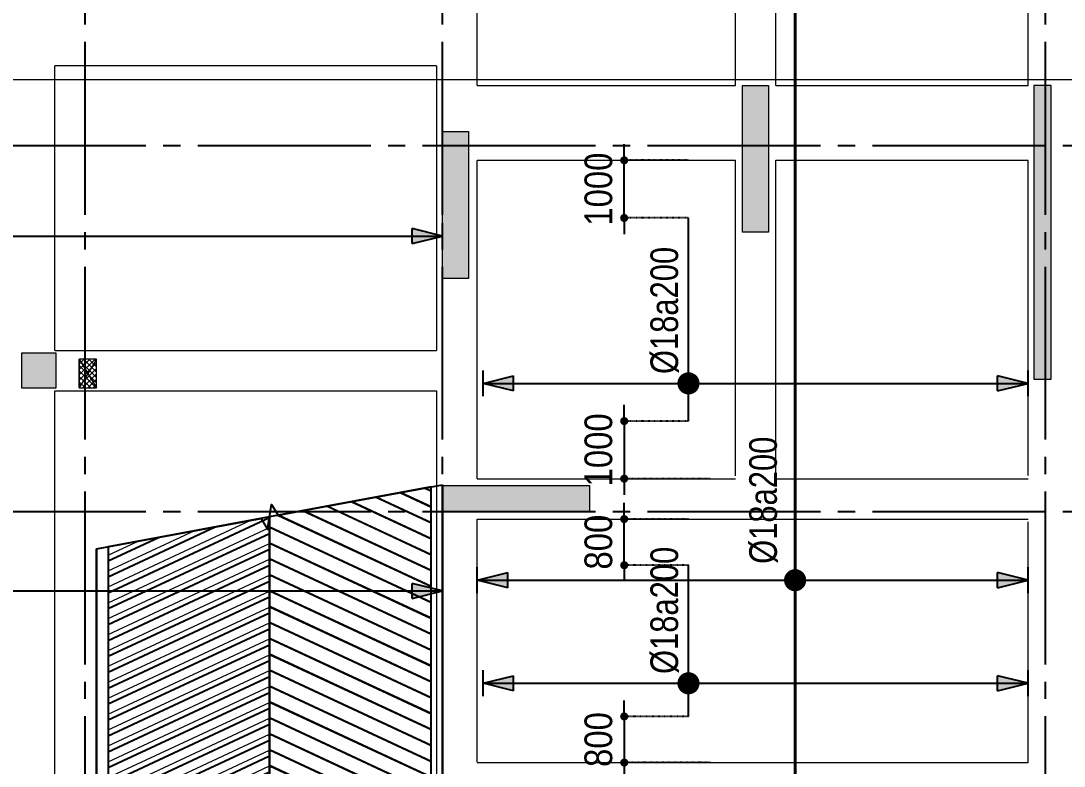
# Model space of a CAD drawing. Header units: millimetres. Extents: x -3819597 to -2591384, y 582389 to 820195.
# Drawn here: x -2696969 to -2678882, y 751468 to 764400 of the extents above; entities that cross this region are included whole.
import ezdxf
from ezdxf.enums import TextEntityAlignment as Align

# ---------------------------------------------------------------- set-up
doc = ezdxf.new("R2010")
doc.units = ezdxf.units.MM
doc.header["$MEASUREMENT"] = 0
for name, pattern in [('CENTER', [2, 1.25, -0.25, 0.25, -0.25]), ('CHG_XX_Damsan_Ham 2$0$CHG_XX_Damsan_Ham 2$0$HIDDEN', [0.375, 0.25, -0.125]), ('CHG_XX_Luoi truc$0$MB_Luoi truc$0$Center101', [13, 10, -1, 1, -1]), ('DOT2', [0.125, 0, -0.125]), ('HIDDEN', [0.375, 0.25, -0.125])]:
    doc.linetypes.add(name, pattern=pattern)
doc.layers.get('0').update_dxf_attribs({"lineweight": 9})
doc.layers.get('Defpoints').update_dxf_attribs({"color": 10, "lineweight": 0})
for name, color, linetype in [('02HN. TEXT B', 1, 'Continuous'), ('08HN. SSS X', 6, 'Continuous'), ('12HN. GRID', 1, 'CENTER'), ('CHG_XX_Luoi truc$0$Grid', 34, 'Continuous'), ('CHG_XX_Luoi truc$0$Grid Line', 8, 'CHG_XX_Luoi truc$0$MB_Luoi truc$0$Center101'), ('dim', 51, 'Continuous')]:
    doc.layers.add(name, color=color, linetype=linetype)
for name, color, linetype, lineweight, plot in [('CHG_XX_Cot_Ham 2$0$NS-Column-H2', 90, 'Continuous', 13, False), ('CHG_XX_Cot_Ham 2$0$NS-Column-H2 @ 1', 90, 'Continuous', 13, False), ('CHG_XX_Cot_Ham 2$0$NS-Column-H2 @ 150', 90, 'Continuous', 13, False)]:
    doc.layers.add(name, color=color, linetype=linetype, lineweight=lineweight, plot=plot)
for name, color, linetype, lineweight in [('CHG_XX_Cot_Ham 2$0$NS-Pier-H2', 150, 'Continuous', 13), ('CHG_XX_Cot_Ham 2$0$NS-Pier-H2 @ 1', 150, 'Continuous', 13), ('CHG_XX_Cot_Ham 2$0$NS-Pier-H2 @ 150', 150, 'Continuous', 13), ("CHG_XX_Damsan_Ham 2$0$CHG_XX_Damsan_Ham 2$0$'S_General_Hidden_1 Thin", 1, 'CHG_XX_Damsan_Ham 2$0$CHG_XX_Damsan_Ham 2$0$HIDDEN', 18), ('CHG_XX_Damsan_Ham 2$0$CHG_XX_Damsan_Ham 2$0$DBAO', 3, 'Continuous', 13), ('CHG_XX_Damsan_Ham 2$0$CHG_XX_Damsan_Ham 2$0$mach ngung thi cong', 6, 'Continuous', 13), ('CHG_XX_Damsan_Ham 2$0$CHG_XX_Damsan_Ham 2$0$Start net bao', 3, 'Continuous', 18), ('CHG_XX_Damsan_Ham 2$0$HATCH', 57, 'Continuous', 9), ('CHG_XX_Damsan_Ham 2$0$mach ngung thi cong', 6, 'Continuous', 13), ('CHG_XX_Damsan_Ham 2$0$Start hatch', 8, 'Continuous', 25), ('CHG_XX_Damsan_Ham 2$0$tam cap ram', 8, 'Continuous', 5), ('thep chay suot', 5, 'HIDDEN', 40)]:
    doc.layers.add(name, color=color, linetype=linetype, lineweight=lineweight)
doc.styles.add('[HN042014]STYLE', font='arial.ttf', dxfattribs={"width": 0.8})
doc.styles.add('CHG_XX_Luoi truc$0$MB_Luoi truc$0$Grid A-F$0$VNI-HelveCB', font='VHELVCB_0.TTF')
doc.styles.add('MB_Luoi truc$0$Arial_C', font='arial.ttf', dxfattribs={"width": 0.85})
doc.dimstyles.new('200', dxfattribs={"dimscale": 200, "dimtxt": 2.4, "dimasz": 0.7, "dimexe": 0.0003, "dimexo": 0, "dimgap": 1, "dimtad": 1, "dimdec": 0, "dimzin": 12, "dimdsep": 46, "dimtxsty": 'MB_Luoi truc$0$Arial_C', "dimblk": 'MB_Luoi truc$0$_Dot', "dimcen": 0.5, "dimclrd": 256, "dimclre": 8, "dimclrt": 1, "dimadec": 0, "dimazin": 0, "dimtfac": 1, "dimtdec": 0, "dimtix": 1, "dimtmove": 2, "dimatfit": 3, "dimldrblk": 'MB_Luoi truc$0$HTT Arrow 30', "dimfxl": 1, "dimtolj": 1, "dimtzin": 0, "dimlwe": -1, "dimarcsym": 0})

# ---------------------------------------------------------------- blocks, each defined once
blk = doc.blocks.new('*U203')
at = {"layer": '12HN. GRID', "linetype": 'Continuous'}
h = blk.add_hatch(color=256, dxfattribs=at)
h.dxf.hatch_style = 1
h.paths.add_polyline_path([(0, -3275.9), (44, -3099.9), (-44, -3099.9)])
for p, q in [((0, 5024.1), (0, -3275.9)), ((-44, -3099.9), (44, -3099.9)), ((-44, -3099.9), (0, -3275.9)), ((0, -3275.9), (44, -3099.9)), ((-75, -3275.9), (75, -3275.9))]:
    blk.add_line(p, q, dxfattribs=at)
at = {"layer": '02HN. TEXT B', "linetype": 'ByBlock', "style": '[HN042014]STYLE', "width": 0.8, "flags": 8}
blk.add_attdef('0', text='', height=160, dxfattribs=at).set_placement((1102.5, 160), align=Align.MIDDLE_CENTER)
blk.add_attdef('1', text='', height=160, dxfattribs=at).set_placement((164.4, 140), align=Align.MIDDLE_LEFT)
at = {"layer": 'Defpoints', "color": 9, "linetype": 'ByBlock', "style": '[HN042014]STYLE', "width": 0.8, "flags": 9}
for tag, p in [('2', (1306.4, 2692.1)), ('3', (1306.4, 2287.3)), ('4', (1306.4, 1882.6)), ('5', (1306.4, 1492.1))]:
    blk.add_attdef(tag, text='', height=250, dxfattribs=at).set_placement(p, align=Align.MIDDLE_CENTER)
blk = doc.blocks.new('*U216')
at = {"layer": '12HN. GRID', "linetype": 'Continuous'}
h = blk.add_hatch(color=256, dxfattribs=at)
h.dxf.hatch_style = 1
h.paths.add_polyline_path([(-44, 1011.4), (44, 1011.4), (0, 1187.4)])
h = blk.add_hatch(color=256, dxfattribs=at)
h.dxf.hatch_style = 1
h.paths.add_polyline_path([(0, -1962.6), (44, -1786.6), (-44, -1786.6)])
at = {"layer": '08HN. SSS X', "linetype": 'ByBlock', "ltscale": 10}
for p, q in [((-218.2, 0), (956.8, 0)), ((-218.2, 0), (-218.2, 0)), ((956.8, 0), (956.8, 0))]:
    blk.add_line(p, q, dxfattribs=at)
at = {"layer": '12HN. GRID', "linetype": 'Continuous'}
for p, q in [((-75, 1187.4), (75, 1187.4)), ((-44, 1011.4), (0, 1187.4)), ((0, 1187.4), (0, -1962.6)), ((0, 1187.4), (44, 1011.4)), ((-44, 1011.4), (44, 1011.4)), ((-44, -1786.6), (44, -1786.6)), ((-44, -1786.6), (0, -1962.6)), ((0, -1962.6), (44, -1786.6)), ((-75, -1962.6), (75, -1962.6))]:
    blk.add_line(p, q, dxfattribs=at)
at = {"layer": '12HN. GRID', "linetype": 'Continuous', "const_width": 64, "flags": 128}
blk.add_lwpolyline([(-32, 0, 1), (32, 0, 1)], format="xyb", close=True, dxfattribs=at)
at = {"layer": '02HN. TEXT B', "linetype": 'ByBlock', "style": '[HN042014]STYLE', "width": 0.8, "flags": 8}
blk.add_attdef('0', text='', height=160, dxfattribs=at).set_placement((1102.5, 160), align=Align.MIDDLE_CENTER)
blk.add_attdef('1', text='', height=160, dxfattribs=at).set_placement((53.8, 140), align=Align.MIDDLE_LEFT)
at = {"layer": 'Defpoints', "color": 9, "linetype": 'ByBlock', "style": '[HN042014]STYLE', "width": 0.8, "flags": 9}
for tag, p in [('2', (2293.3, 2422.8)), ('3', (2293.3, 2018)), ('4', (2293.3, 1613.3)), ('5', (2293.3, 1222.8))]:
    blk.add_attdef(tag, text='', height=250, dxfattribs=at).set_placement(p, align=Align.MIDDLE_CENTER)
blk = doc.blocks.new('MB_Luoi truc$0$_Dot')
at = {"color": 0, "linetype": 'ByBlock', "lineweight": -2}
blk.add_line((-0.5, 0), (-1, 0), dxfattribs=at)
at = {"color": 0, "linetype": 'ByBlock', "const_width": 0.5}
blk.add_lwpolyline([(-0.25, 0, 1), (0.25, 0, 1)], format="xyb", close=True, dxfattribs=at)
blk = doc.blocks.new('*D214')
at = {"layer": 'Defpoints', "color": 0, "transparency": 16777216}
for p in [(-2686509, 761980), (-2685394, 761980), (-2685394, 760980)]:
    blk.add_point(p, dxfattribs=at)
at = {"layer": 'dim', "lineweight": -2, "transparency": 16777216}
for p, q in [((-2686509, 762120), (-2686509, 762260)), ((-2686509, 760980), (-2686509, 761980)), ((-2686509, 760840), (-2686509, 760700))]:
    blk.add_line(p, q, dxfattribs=at)
at = {"layer": 'dim', "color": 8, "linetype": 'DOT2', "transparency": 16777216}
for p, q in [((-2685394, 761980), (-2686509, 761980)), ((-2685394, 760980), (-2686509, 760980))]:
    blk.add_line(p, q, dxfattribs=at)
at = {"layer": 'dim', "lineweight": -2, "transparency": 16777216, "xscale": 140, "yscale": 140, "zscale": 140}
for p, rotation in [((-2686509, 761980), 270), ((-2686509, 760980), 90)]:
    blk.add_blockref('MB_Luoi truc$0$_Dot', p, dxfattribs=dict(at, rotation=rotation))
at = {"layer": 'dim', "color": 1, "transparency": 16777216, "insert": (-2686954, 761480), "char_height": 480, "attachment_point": 5, "rotation": 90, "style": 'MB_Luoi truc$0$Arial_C'}
blk.add_mtext('\\A1;1000', dxfattribs=at)
blk = doc.blocks.new('MB_Luoi truc$0$HTT Arrow 30')
blk.add_hatch(color=256).paths.add_polyline_path([(-2.5, 0.375), (-2.5, -0.375), (0, 0)])
at = {"color": 0, "linetype": 'ByBlock', "lineweight": -2}
for p, q in [((0, 0), (-2.5, 0.375)), ((-2.5, -0.375), (-2.5, 0.375)), ((0, 0), (-2.5, -0.375))]:
    blk.add_line(p, q, dxfattribs=at)
blk = doc.blocks.new('*D215')
at = {"layer": 'Defpoints', "color": 0, "transparency": 16777216}
for p in [(-2685394, 757455), (-2686509, 756456), (-2685018, 756456)]:
    blk.add_point(p, dxfattribs=at)
at = {"layer": 'dim', "lineweight": -2, "transparency": 16777216}
for p, q in [((-2686509, 757595), (-2686509, 757735)), ((-2686509, 757455), (-2686509, 756456)), ((-2686509, 756316), (-2686509, 756176))]:
    blk.add_line(p, q, dxfattribs=at)
at = {"layer": 'dim', "color": 8, "linetype": 'DOT2', "transparency": 16777216}
for p, q in [((-2685394, 757455), (-2686509, 757455)), ((-2685018, 756456), (-2686509, 756456))]:
    blk.add_line(p, q, dxfattribs=at)
at = {"layer": 'dim', "lineweight": -2, "transparency": 16777216, "xscale": 140, "yscale": 140, "zscale": 140}
for p, rotation in [((-2686509, 757455), 270), ((-2686509, 756456), 90)]:
    blk.add_blockref('MB_Luoi truc$0$_Dot', p, dxfattribs=dict(at, rotation=rotation))
at = {"layer": 'dim', "color": 1, "transparency": 16777216, "insert": (-2686954, 756956), "char_height": 480, "attachment_point": 5, "rotation": 90, "style": 'MB_Luoi truc$0$Arial_C'}
blk.add_mtext('\\A1;1000', dxfattribs=at)
blk = doc.blocks.new('*U219')
at = {"layer": '12HN. GRID', "linetype": 'Continuous'}
h = blk.add_hatch(color=256, dxfattribs=at)
h.dxf.hatch_style = 1
h.paths.add_polyline_path([(-44, 1011.4), (44, 1011.4), (0, 1187.4)])
h = blk.add_hatch(color=256, dxfattribs=at)
h.dxf.hatch_style = 1
h.paths.add_polyline_path([(0, -1962.6), (44, -1786.6), (-44, -1786.6)])
at = {"layer": '08HN. SSS X', "linetype": 'ByBlock', "ltscale": 10}
for p, q in [((-191.9, 0), (683.2, 0)), ((-191.9, 0), (-191.9, 0)), ((683.2, 0), (683.2, 0))]:
    blk.add_line(p, q, dxfattribs=at)
at = {"layer": '12HN. GRID', "linetype": 'Continuous'}
for p, q in [((-75, 1187.4), (75, 1187.4)), ((-44, 1011.4), (0, 1187.4)), ((0, 1187.4), (0, -1962.6)), ((0, 1187.4), (44, 1011.4)), ((-44, 1011.4), (44, 1011.4)), ((-44, -1786.6), (44, -1786.6)), ((-44, -1786.6), (0, -1962.6)), ((0, -1962.6), (44, -1786.6)), ((-75, -1962.6), (75, -1962.6))]:
    blk.add_line(p, q, dxfattribs=at)
at = {"layer": '12HN. GRID', "linetype": 'Continuous', "const_width": 64, "flags": 128}
blk.add_lwpolyline([(-32, 0, 1), (32, 0, 1)], format="xyb", close=True, dxfattribs=at)
at = {"layer": '02HN. TEXT B', "linetype": 'ByBlock', "style": '[HN042014]STYLE', "width": 0.8, "flags": 8}
blk.add_attdef('0', text='', height=160, dxfattribs=at).set_placement((1102.5, 160), align=Align.MIDDLE_CENTER)
blk.add_attdef('1', text='', height=160, dxfattribs=at).set_placement((53.8, 140), align=Align.MIDDLE_LEFT)
at = {"layer": 'Defpoints', "color": 9, "linetype": 'ByBlock', "style": '[HN042014]STYLE', "width": 0.8, "flags": 9}
for tag, p in [('2', (1953, 2422.8)), ('3', (1953, 2018)), ('4', (1953, 1613.3)), ('5', (1953, 1222.8))]:
    blk.add_attdef(tag, text='', height=250, dxfattribs=at).set_placement(p, align=Align.MIDDLE_CENTER)
blk = doc.blocks.new('*D217')
at = {"layer": 'Defpoints', "color": 0, "transparency": 16777216}
for p in [(-2686509, 755755), (-2685395, 755755), (-2685395, 754955)]:
    blk.add_point(p, dxfattribs=at)
at = {"layer": 'dim', "lineweight": -2, "transparency": 16777216}
for p, q in [((-2686509, 755895), (-2686509, 756035)), ((-2686509, 754955), (-2686509, 755755)), ((-2686509, 754815), (-2686509, 754675))]:
    blk.add_line(p, q, dxfattribs=at)
at = {"layer": 'dim', "color": 8, "linetype": 'DOT2', "transparency": 16777216}
for p, q in [((-2685395, 755755), (-2686509, 755755)), ((-2685395, 754955), (-2686509, 754955))]:
    blk.add_line(p, q, dxfattribs=at)
at = {"layer": 'dim', "lineweight": -2, "transparency": 16777216, "xscale": 140, "yscale": 140, "zscale": 140}
for p, rotation in [((-2686509, 755755), 270), ((-2686509, 754955), 90)]:
    blk.add_blockref('MB_Luoi truc$0$_Dot', p, dxfattribs=dict(at, rotation=rotation))
at = {"layer": 'dim', "color": 1, "transparency": 16777216, "insert": (-2686954, 755355), "char_height": 480, "attachment_point": 5, "rotation": 90, "style": 'MB_Luoi truc$0$Arial_C'}
blk.add_mtext('\\A1;800', dxfattribs=at)
blk = doc.blocks.new('*D218')
at = {"layer": 'Defpoints', "color": 0, "transparency": 16777216}
for p in [(-2685395, 752330), (-2686509, 751531), (-2685018, 751531)]:
    blk.add_point(p, dxfattribs=at)
at = {"layer": 'dim', "lineweight": -2, "transparency": 16777216}
for p, q in [((-2686509, 752470), (-2686509, 752610)), ((-2686509, 752330), (-2686509, 751531)), ((-2686509, 751391), (-2686509, 751251))]:
    blk.add_line(p, q, dxfattribs=at)
at = {"layer": 'dim', "color": 8, "linetype": 'DOT2', "transparency": 16777216}
for p, q in [((-2685395, 752330), (-2686509, 752330)), ((-2685018, 751531), (-2686509, 751531))]:
    blk.add_line(p, q, dxfattribs=at)
at = {"layer": 'dim', "lineweight": -2, "transparency": 16777216, "xscale": 140, "yscale": 140, "zscale": 140}
for p, rotation in [((-2686509, 752330), 270), ((-2686509, 751531), 90)]:
    blk.add_blockref('MB_Luoi truc$0$_Dot', p, dxfattribs=dict(at, rotation=rotation))
at = {"layer": 'dim', "color": 1, "transparency": 16777216, "insert": (-2686954, 751930), "char_height": 480, "attachment_point": 5, "rotation": 90, "style": 'MB_Luoi truc$0$Arial_C'}
blk.add_mtext('\\A1;800', dxfattribs=at)
blk = doc.blocks.new('*U1035')
at = {"layer": 'CHG_XX_Cot_Ham 2$0$NS-Pier-H2 @ 1'}
h = blk.add_hatch(color=256, dxfattribs=at)
h.dxf.hatch_style = 1
h.paths.add_polyline_path([(450, 0), (0, 0), (0, -2550), (450, -2550)])
at = {"layer": 'CHG_XX_Cot_Ham 2$0$NS-Pier-H2 @ 150'}
h = blk.add_hatch(color=256, dxfattribs=at)
h.dxf.hatch_style = 1
h.paths.add_polyline_path([(450, 0), (0, 0), (0, -2550), (450, -2550)])
blk = doc.blocks.new('CHG_XX_Cot_Ham 2$0$Block A_C450x2250')
at = {"layer": 'CHG_XX_Cot_Ham 2$0$NS-Pier-H2'}
blk.add_lwpolyline([(450, -2550), (0, -2550), (0, 0), (450, 0)], close=True, dxfattribs=at)
blk.add_blockref('*U1035', (0, 0), dxfattribs=at)
blk = doc.blocks.new('*U1036')
at = {"layer": 'CHG_XX_Cot_Ham 2$0$NS-Column-H2 @ 1'}
h = blk.add_hatch(color=256, dxfattribs=at)
h.dxf.hatch_style = 1
h.paths.add_polyline_path([(-300, -300), (-300, 300), (300, 300), (300, -300)])
at = {"layer": 'CHG_XX_Cot_Ham 2$0$NS-Column-H2 @ 150'}
h = blk.add_hatch(color=256, dxfattribs=at)
h.dxf.hatch_style = 1
h.paths.add_polyline_path([(-300, -300), (-300, 300), (300, 300), (300, -300)])
blk = doc.blocks.new('CHG_XX_Cot_Ham 2$0$HoBoi_C600x600')
at = {"layer": 'CHG_XX_Cot_Ham 2$0$NS-Column-H2'}
blk.add_lwpolyline([(300, -300), (300, 300), (-300, 300), (-300, -300)], close=True, dxfattribs=at)
blk.add_blockref('*U1036', (0, 0), dxfattribs=at)
blk = doc.blocks.new('*U1029')
at = {"layer": 'CHG_XX_Luoi truc$0$Grid Line'}
blk.add_line((0, 0), (0, 608), dxfattribs=at)
at = {"layer": 'CHG_XX_Luoi truc$0$Grid', "lineweight": -2, "style": 'CHG_XX_Luoi truc$0$MB_Luoi truc$0$Grid A-F$0$VNI-HelveCB'}
for tag, p in [('GRIDSUB', (0, 617)), ('GRID', (0, -9))]:
    blk.add_attdef(tag, text='', height=5, dxfattribs=at).set_placement(p, align=Align.MIDDLE)
blk = doc.blocks.new('*U1031')
at = {"layer": 'CHG_XX_Luoi truc$0$Grid Line'}
blk.add_line((0, 0), (0, 438), dxfattribs=at)
at = {"layer": 'CHG_XX_Luoi truc$0$Grid', "lineweight": -2, "style": 'CHG_XX_Luoi truc$0$MB_Luoi truc$0$Grid A-F$0$VNI-HelveCB'}
for tag, p in [('GRIDSUB', (0, 447)), ('GRID', (0, -9))]:
    blk.add_attdef(tag, text='', height=5, dxfattribs=at).set_placement(p, align=Align.MIDDLE)
blk = doc.blocks.new('CHG_XX_Luoi truc')
at = {"layer": 'CHG_XX_Luoi truc$0$Grid', "xscale": 300, "yscale": 300, "zscale": 300}
for p in [(70650, -12747), (76850, -12747), (87300, -12747)]:
    blk.add_blockref('*U1029', p, dxfattribs=at)
at = {"layer": 'CHG_XX_Luoi truc$0$Grid', "xscale": 300.0000000000013, "yscale": 300.0000000000013, "zscale": 300.0000000000013, "rotation": 90}
for p in [(110703, 152250), (110703, 145900)]:
    blk.add_blockref('*U1031', p, dxfattribs=at)
blk = doc.blocks.new('CHG_XX_Cot_Ham 2')
at = {"layer": 'CHG_XX_Cot_Ham 2$0$NS-Column-H2'}
h = blk.add_hatch(dxfattribs=at)
h.set_pattern_fill('ANSI37', color=256, scale=20.833333, angle=270, style=0)
h.set_pattern_definition([(315, (-339307.24, -90764.444), (46.772167, 46.772167), []), (45, (-339307.24, -90764.444), (-46.772167, 46.772167), [])])
h.paths.add_polyline_path([(70550, 148050.4), (70550, 148550.5), (70850, 148550.5), (70850, 148050.4)])
at = {"layer": 'CHG_XX_Cot_Ham 2$0$NS-Pier-H2'}
h = blk.add_hatch(color=256, dxfattribs=at)
h.dxf.hatch_style = 1
h.paths.add_polyline_path([(99639.2, 163400), (-10900, 163400), (-10900, 85450), (-300, 85450), (-300, 84050), (32350, 84050), (32350, -9000), (103575.5, -9000), (106050, -6022), (106050, 158254.3)])
h.paths.add_polyline_path([(99533.7, 163100), (105750, 158110.4), (105750, 90450), (105650, 90450), (105750, 90450), (105750, 13850), (105750, 13722.3), (105750, -5913.6), (103434.7, -8700), (93599.8, -8700), (93299.8, -8700), (32650, -8700), (32650, 84350), (0, 84350), (0, 85750), (-10600, 85750), (-10600, 163100), (93600, 163100)], flags=16)
h = blk.add_hatch(color=256, dxfattribs=at)
h.dxf.hatch_style = 1
h.paths.add_polyline_path([(87400, 153300), (87100, 153300), (87100, 148200), (87400, 148200)])
at = {"layer": 'CHG_XX_Cot_Ham 2$0$NS-Column-H2'}
blk.add_lwpolyline([(70850, 148550.5), (70550, 148550.5), (70550, 148050.5), (70850, 148050.5), (70850, 148550.5), (70550, 148050.5), (70550, 148550.5), (70850, 148050.5)], dxfattribs=at)
at = {"layer": 'CHG_XX_Cot_Ham 2$0$NS-Pier-H2'}
blk.add_lwpolyline([(87400, 153300), (87100, 153300), (87100, 148200), (87400, 148200)], close=True, dxfattribs=at)
at = {"layer": 'CHG_XX_Cot_Ham 2$0$NS-Column-H2'}
blk.add_blockref('CHG_XX_Cot_Ham 2$0$HoBoi_C600x600', (69850, 148350), dxfattribs=at)
at = {"layer": 'CHG_XX_Cot_Ham 2$0$NS-Pier-H2'}
for name, p in [('CHG_XX_Luoi truc', (0, 0)), ('CHG_XX_Cot_Ham 2$0$Block A_C450x2250', (82050, 153300)), ('CHG_XX_Cot_Ham 2$0$Block A_C450x2250', (76850, 152500))]:
    blk.add_blockref(name, p, dxfattribs=at)
at = {"layer": 'CHG_XX_Cot_Ham 2$0$NS-Pier-H2', "xscale": -1, "rotation": 90}
blk.add_blockref('CHG_XX_Cot_Ham 2$0$Block A_C450x2250', (76850, 146350), dxfattribs=at)
blk = doc.blocks.new('CHG_XX_Damsan_Ham 2$0$A$C2E244298')
at = {"layer": 'CHG_XX_Damsan_Ham 2$0$Start hatch'}
h = blk.add_hatch(dxfattribs=at)
h.set_pattern_fill('_USER', color=256, scale=250, angle=335, pattern_type=0)
h.set_pattern_definition([(335, (2e-10, 1500), (105.65457, 226.57695), [])])
h.paths.add_polyline_path([(73850, 136100), (76650, 136100), (76650, 146332), (73850, 145813)])
h = blk.add_hatch(dxfattribs=at)
h.set_pattern_fill('_USER', color=256, scale=250, angle=335, pattern_type=0)
h.set_pattern_definition([(205, (147703.1, 1500), (-105.65457, 226.57695), [])])
h.paths.add_polyline_path([(73850, 145813), (71052, 145293), (71050, 136100), (73850, 136100)])
for p, q in [((76850, 136100), (76850, 146370)), ((70850, 145256), (70850, 136100))]:
    blk.add_line(p, q, dxfattribs=at)
blk.add_lwpolyline([(76850, 146370), (76850, 136100), (70850, 136100), (70850, 145256)], dxfattribs=at)
at = {"layer": 'CHG_XX_Damsan_Ham 2$0$Start hatch', "linetype": 'Continuous'}
blk.add_lwpolyline([(70850, 145256), (73702, 145784), (73814, 145595), (73885, 146028), (73997, 145840), (76850, 146369)], dxfattribs=at)
at = {"layer": 'CHG_XX_Damsan_Ham 2$0$Start hatch'}
for points in [[(73850, 136100), (76650, 136100), (76650, 146332), (73850, 145813)], [(71050, 136100), (73850, 136100), (73850, 145813), (71050, 145293)]]:
    blk.add_lwpolyline(points, close=True, dxfattribs=at)
blk = doc.blocks.new('CHG_XX_Damsan_Ham 2$0$ArchStaireH2')
at = {"layer": 'CHG_XX_Damsan_Ham 2$0$tam cap ram'}
h = blk.add_hatch(dxfattribs=at)
h.set_pattern_fill('_USER', color=256, scale=250, angle=335, pattern_type=0)
h.set_pattern_definition([(335, (-12250, -139550), (105.65457, 226.57695), [])])
h.paths.add_polyline_path([(61600, -4950), (64400, -4950), (64400, 5282), (61600, 4763)])
h = blk.add_hatch(dxfattribs=at)
h.set_pattern_fill('_USER', color=256, scale=250, angle=335, pattern_type=0)
h.set_pattern_definition([(205, (135453.1, -139550), (-105.65457, 226.57695), [])])
h.paths.add_polyline_path([(61600, 4763), (58802, 4243), (58800, -4950), (61600, -4950)])
at = {"layer": 'CHG_XX_Damsan_Ham 2$0$CHG_XX_Damsan_Ham 2$0$Start net bao'}
blk.add_blockref('CHG_XX_Damsan_Ham 2$0$A$C2E244298', (-12250, -141050), dxfattribs=at)
blk = doc.blocks.new('CHG_XX_Damsan_Ham 2', base_point=(3089256, -609981))
at = {"layer": "CHG_XX_Damsan_Ham 2$0$CHG_XX_Damsan_Ham 2$0$'S_General_Hidden_1 Thin", "ltscale": 10}
for p, q in [((77450, 153300), (77450, 163100)), ((81925, 153300), (81925, 163100)), ((82625, 153300), (82625, 163100)), ((87000, 153300), (87000, 163100)), ((70125, 148700), (70125, 153638)), ((76750, 153638), (70125, 153638)), ((76750, 148700), (76750, 153638)), ((77450, 153300), (81925, 153300)), ((82625, 153300), (87000, 153300)), ((77450, 146475), (77450, 152000)), ((77450, 152000), (81925, 152000)), ((81925, 146525), (81925, 152000)), ((82625, 146525), (82625, 152000)), ((82625, 152000), (87000, 152000)), ((87000, 146524), (87000, 152000)), ((70125, 148700), (76750, 148700)), ((70125, 148000), (76750, 148000)), ((70125, 140675), (70125, 148000)), ((76750, 132650), (76750, 148000)), ((77450, 146475), (81925, 146475)), ((82625, 146475), (87000, 146474)), ((77450, 141550), (77450, 145775)), ((77450, 145775), (87000, 145774)), ((87000, 141549), (87000, 145724)), ((77450, 141550), (87000, 141549))]:
    blk.add_line(p, q, dxfattribs=at)
at = {"layer": 'CHG_XX_Damsan_Ham 2$0$CHG_XX_Damsan_Ham 2$0$mach ngung thi cong'}
blk.add_lwpolyline([(23700, 90148), (-100, 90150), (-100, 153400), (99650, 153400), (99650, 71950), (75851, 71950), (75851, 88800), (75851, 88800), (75851, 129600), (23700, 129600)], close=True, dxfattribs=at)
at = {"layer": 'CHG_XX_Damsan_Ham 2$0$mach ngung thi cong'}
blk.add_lwpolyline([(23900, 90148), (-100, 90150), (-100, 153400), (99650, 153400), (99650, 71950), (75549, 71950), (75549, 88800), (75549, 88800), (75549, 129500), (23900, 129500)], close=True, dxfattribs=at)
at = {"layer": 'CHG_XX_Damsan_Ham 2$0$CHG_XX_Damsan_Ham 2$0$DBAO'}
blk.add_blockref('CHG_XX_Cot_Ham 2', (0, 0), dxfattribs=at)
at = {"layer": 'CHG_XX_Damsan_Ham 2$0$HATCH'}
for name, p in [('CHG_XX_Cot_Ham 2', (0, 0)), ('CHG_XX_Damsan_Ham 2$0$ArchStaireH2', (12250, 141050))]:
    blk.add_blockref(name, p, dxfattribs=at)
blk = doc.blocks.new('*U896')
at = {"layer": '12HN. GRID', "linetype": 'Continuous'}
h = blk.add_hatch(color=256, dxfattribs=at)
h.dxf.hatch_style = 1
h.paths.add_polyline_path([(0, -3275.9), (44, -3099.9), (-44, -3099.9)])
for p, q in [((0, 5024.1), (0, -3275.9)), ((-44, -3099.9), (44, -3099.9)), ((-44, -3099.9), (0, -3275.9)), ((0, -3275.9), (44, -3099.9)), ((-75, -3275.9), (75, -3275.9))]:
    blk.add_line(p, q, dxfattribs=at)
at = {"layer": '02HN. TEXT B', "linetype": 'ByBlock', "style": '[HN042014]STYLE', "width": 0.8, "flags": 8}
blk.add_attdef('0', text='', height=160, dxfattribs=at).set_placement((1102.5, 160), align=Align.MIDDLE_CENTER)
blk.add_attdef('1', text='', height=160, dxfattribs=at).set_placement((164.4, 140), align=Align.MIDDLE_LEFT)
at = {"layer": 'Defpoints', "color": 9, "linetype": 'ByBlock', "style": '[HN042014]STYLE', "width": 0.8, "flags": 9}
for tag, p in [('2', (1306.4, 2692.1)), ('3', (1306.4, 2287.3)), ('4', (1306.4, 1882.6)), ('5', (1306.4, 1492.1))]:
    blk.add_attdef(tag, text='', height=250, dxfattribs=at).set_placement(p, align=Align.MIDDLE_CENTER)
blk = doc.blocks.new('*U898')
at = {"layer": '12HN. GRID', "linetype": 'Continuous'}
h = blk.add_hatch(color=256, dxfattribs=at)
h.dxf.hatch_style = 1
h.paths.add_polyline_path([(-44, 1661), (44, 1661), (0, 1837)])
h = blk.add_hatch(color=256, dxfattribs=at)
h.dxf.hatch_style = 1
h.paths.add_polyline_path([(0, -1346.3), (44, -1170.3), (-44, -1170.3)])
for p, q in [((-75, 1837), (75, 1837)), ((-44, 1661), (0, 1837)), ((0, 1837), (0, -1346.3)), ((0, 1837), (44, 1661)), ((-44, 1661), (44, 1661)), ((-44, -1170.3), (44, -1170.3)), ((-44, -1170.3), (0, -1346.3)), ((0, -1346.3), (44, -1170.3)), ((-75, -1346.3), (75, -1346.3))]:
    blk.add_line(p, q, dxfattribs=at)
at = {"layer": '12HN. GRID', "linetype": 'Continuous', "const_width": 64, "flags": 128}
blk.add_lwpolyline([(-32, 0, 1), (32, 0, 1)], format="xyb", close=True, dxfattribs=at)
at = {"layer": 'thep chay suot', "linetype": 'HIDDEN', "ltscale": 10}
blk.add_line((-4285.7, 0), (6228.8, 0), dxfattribs=at)
at = {"layer": '02HN. TEXT B', "linetype": 'ByBlock', "style": '[HN042014]STYLE', "width": 0.8, "flags": 8}
blk.add_attdef('1', text='', height=160, dxfattribs=at).set_placement((94.5, 185.3), align=Align.MIDDLE_LEFT)
blk.add_attdef('0', text='', height=160, dxfattribs=at).set_placement((-351.3, 10.6), align=Align.MIDDLE_CENTER)
at = {"layer": 'Defpoints', "color": 9, "linetype": 'ByBlock', "style": '[HN042014]STYLE', "width": 0.8, "flags": 9}
for tag, p in [('2', (-13477.3, 2775.1)), ('3', (-13477.3, 2370.3)), ('4', (-13477.3, 1965.6)), ('5', (-13477.3, 1575.1))]:
    blk.add_attdef(tag, text='', height=250, dxfattribs=at).set_placement(p, align=Align.MIDDLE_CENTER)

msp = doc.modelspace()

# ---------------------------------------------------------------- block references
at = {"layer": '08HN. SSS X', "linetype": 'Continuous', "xscale": 3, "yscale": 3, "zscale": 3, "rotation": 90}
for name, p in [('*U203', (-2699484.3, 760666.5)), ('*U896', (-2699484.3, 754507.4))]:
    msp.add_blockref(name, p, dxfattribs=at)
at = {"layer": '08HN. SSS X', "linetype": 'Continuous'}
ref = msp.add_blockref('*U216', (-2685394.3, 758109.9), dxfattribs=dict(at, xscale=3, yscale=3, zscale=3, rotation=90))
ref.add_attrib('1', '%%c18a200', dxfattribs={"layer": '02HN. TEXT B', "linetype": 'ByBlock', "height": 480, "rotation": 90, "style": '[HN042014]STYLE', "width": 0.8}).set_placement((-2685814.3, 758271.2), align=Align.MIDDLE_LEFT)
ref = msp.add_blockref('*U219', (-2685394.7, 752905.9), dxfattribs=dict(at, xscale=3, yscale=3, zscale=3, rotation=90))
ref.add_attrib('1', '%%c18a200', dxfattribs={"layer": '02HN. TEXT B', "linetype": 'ByBlock', "height": 480, "rotation": 90, "style": '[HN042014]STYLE', "width": 0.8}).set_placement((-2685814.7, 753067.2), align=Align.MIDDLE_LEFT)
at = {"layer": 'dim'}
msp.add_blockref('CHG_XX_Damsan_Ham 2', (322749.3, 0), dxfattribs=at)
at = {"layer": 'thep chay suot'}
ref = msp.add_blockref('*U898', (-2683545.6, 754694.5), dxfattribs=dict(at, xscale=3, yscale=3, zscale=3, rotation=90))
ref.add_attrib('1', '%%c18a200', dxfattribs={"layer": '02HN. TEXT B', "linetype": 'ByBlock', "height": 480, "rotation": 90, "style": '[HN042014]STYLE', "width": 0.8}).set_placement((-2684101.5, 754977.9), align=Align.MIDDLE_LEFT)

# ---------------------------------------------------------------- dimensions: what is measured, and where the dimension line sits
at = {"layer": 'dim'}
for base, p1, p2, picture, middle in [((-2686508.6, 761980.2), (-2685394.3, 760980.4), (-2685394.3, 761980.2), '*D214', (-2686953.7, 761480.3)), ((-2686508.5967, 756455.8059), (-2685394.3391, 757455.3318), (-2685017.8306, 756455.8059), '*D215', (-2686953.6717, 756955.5688)), ((-2686508.9, 755755.2), (-2685394.7, 754955.4), (-2685394.7, 755755.2), '*D217', (-2686954, 755355.3)), ((-2686508.9, 751530.6), (-2685394.7, 752330.3), (-2685018.1, 751530.6), '*D218', (-2686954, 751930.4))]:
    dim = msp.add_linear_dim(base=base, p1=p1, p2=p2, angle=90, dimstyle='200', dxfattribs=at)
    dim.commit()
    dim.dimension.update_dxf_attribs({"geometry": picture, "text_midpoint": middle})

doc.saveas('drawing.dxf')
